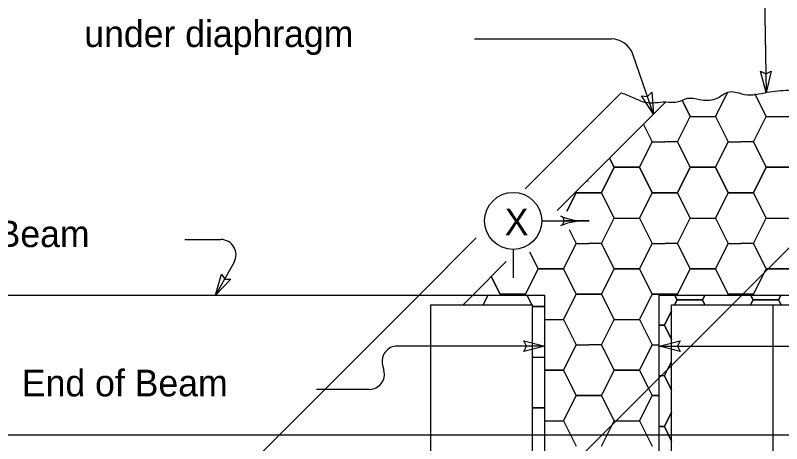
# Model space of a CAD drawing. Extents: x 1000 to 1036.3, y 1000 to 1022.
# Drawn here: x 1023.1 to 1028.14, y 1015.29 to 1018.1 of the extents above; entities that cross this region are included whole.
import ezdxf

# ---------------------------------------------------------------- set-up
doc = ezdxf.new("R2010")
doc.units = 0
for name, color, linetype in [('01-Slab', 7, 'Continuous'), ('03-Dimensions', 7, 'Continuous'), ('04-Hidden', 7, 'Continuous'), ('06-CenterLine', 7, 'Continuous'), ('40-Pattern Areas', 7, 'Continuous'), ('S_PL_Dimens_PR', 7, 'Continuous')]:
    doc.layers.add(name, color=color, linetype=linetype)

msp = doc.modelspace()

# ---------------------------------------------------------------- linework, layer by layer
at = {"layer": '01-Slab'}
for p, q in [((1026.4553, 1016.9618), (1027.086, 1017.5924)), ((1026.6657, 1016.8186), (1027.3797, 1017.5326)), ((1026.5633, 1016.7509), (1026.8758, 1016.7508)), ((1026.8758, 1016.7508), (1026.7108, 1016.7508)), ((1025.7508, 1016.2572), (1026.1328, 1016.6392)), ((1026.3758, 1016.5634), (1026.3758, 1016.3758)), ((1026.1085, 1016.2614), (1026.33, 1016.4829)), ((1022.5408, 1016.2617), (1026.5849, 1016.2617)), ((1025.7553, 1016.2617), (1025.7553, 1016.2617)), ((1026.5849, 1014.4283), (1026.5849, 1016.2617)), ((1027.3349, 1014.4283), (1027.3349, 1016.2617)), ((1027.3349, 1016.2617), (1031.4916, 1016.2617))]:
    msp.add_line(p, q, dxfattribs=at)
msp.add_circle((1026.3758, 1016.7509), 0.1875, dxfattribs=at)
for centre, radius, start, end in [((1026.6787, 1016.7515), 0.0321, 287.3721, 72.6197), ((1026.854, 1017.1977), 0.4474, 248.277, 272.8065), ((1026.854, 1016.304), 0.4474, 87.1934, 111.723)]:
    msp.add_arc(centre, radius, start, end, dxfattribs=at)
msp.add_spline([(1027.086, 1017.5924), (1027.1691, 1017.5599), (1027.2416, 1017.5309), (1027.3797, 1017.5326), (1027.4627, 1017.5345), (1027.5243, 1017.5563), (1027.6003, 1017.549), (1027.7054, 1017.5527), (1027.7997, 1017.5998), (1027.8975, 1017.5817), (1028.0461, 1017.5961), (1028.1873, 1017.6106), (1028.3214, 1017.6178), (1028.3794, 1017.6215), (1028.4628, 1017.6106), (1028.557, 1017.6541), (1028.6439, 1017.636), (1028.7237, 1017.6468), (1028.8433, 1017.6831), (1028.9809, 1017.665), (1029.1295, 1017.7048), (1029.26, 1017.694), (1029.4013, 1017.7338), (1029.5498, 1017.7193), (1029.6803, 1017.7374), (1029.9231, 1017.7664), (1029.9992, 1017.7846), (1030.1442, 1017.7664), (1030.2021, 1017.7991), (1030.3253, 1017.7954), (1030.4196, 1017.7954), (1030.4594, 1017.8208), (1030.5753, 1017.8244), (1030.6768, 1017.828), (1030.7529, 1017.8425), (1030.887, 1017.8462), (1030.9523, 1017.8679), (1031.0501, 1017.886), (1031.1697, 1017.8788), (1031.2893, 1017.8969), (1031.3798, 1017.8897), (1031.5723, 1017.8435)], degree=3, dxfattribs=at)
at = {"layer": '03-Dimensions'}
for p, q in [((1028.0287, 1018.2851), (1028.0385, 1017.5953)), ((1026.1223, 1017.9465), (1027.0214, 1017.9465)), ((1027.2996, 1017.4525), (1027.1631, 1017.8457)), ((1024.216, 1016.6284), (1024.4537, 1016.6284)), ((1024.541, 1016.4797), (1024.4193, 1016.2617)), ((1026.5849, 1015.9281), (1025.6141, 1015.9281)), ((1027.3349, 1015.9281), (1028.3761, 1015.9281)), ((1025.5174, 1015.8028), (1025.5263, 1015.7688)), ((1025.4295, 1015.6435), (1025.0818, 1015.6435))]:
    msp.add_line(p, q, dxfattribs=at)
for centre, radius, start, end in [((1027.0214, 1017.7965), 0.15, 19.148, 90), ((1024.4536, 1016.5284), 0.1, 330.8469, 90), ((1025.6141, 1015.8281), 0.1, 90, 194.667), ((1025.4295, 1015.7435), 0.1, 270, 14.6662)]:
    msp.add_arc(centre, radius, start, end, dxfattribs=at)
at = {"layer": '04-Hidden'}
for p, q in [((1024.8733, 1015.3798), (1025.7508, 1016.2572)), ((1026.0463, 1016.1992), (1026.1085, 1016.2614)), ((1025.8349, 1014.4908), (1025.8349, 1016.1992)), ((1025.8349, 1016.1992), (1026.5019, 1016.1992)), ((1026.5019, 1014.4908), (1026.5019, 1016.1992)), ((1027.4179, 1016.1992), (1029.5819, 1016.1992)), ((1027.4179, 1014.4908), (1027.4179, 1016.1992)), ((1028.0849, 1014.4908), (1028.0849, 1016.1992)), ((1026.5053, 1015.8546), (1026.5849, 1015.8546)), ((1027.3706, 1015.7322), (1027.3349, 1015.7322)), ((1023.9104, 1014.4168), (1024.8733, 1015.3798))]:
    msp.add_line(p, q, dxfattribs=at)
for points in [[(1026.2087, 1016.2615), (1026.1775, 1016.1992)], [(1026.1775, 1016.1992), (1026.2087, 1016.2615)], [(1026.4996, 1016.1992), (1026.4684, 1016.2616)], [(1026.4684, 1016.2616), (1026.4996, 1016.1992)], [(1027.4374, 1016.1992), (1027.4539, 1016.2322), (1027.4392, 1016.2616)], [(1027.6371, 1016.1992), (1027.6206, 1016.2322), (1027.4539, 1016.2322), (1027.4374, 1016.1992)], [(1027.4392, 1016.2616), (1027.4539, 1016.2322)], [(1027.4539, 1016.2322), (1027.6206, 1016.2322), (1027.6353, 1016.2614)], [(1027.6353, 1016.2614), (1027.6206, 1016.2322), (1027.6371, 1016.1992)], [(1027.9374, 1016.1992), (1027.9539, 1016.2322), (1027.9394, 1016.2613)], [(1028.1371, 1016.1992), (1028.1206, 1016.2322), (1027.9539, 1016.2322), (1027.9374, 1016.1992)], [(1027.9394, 1016.2613), (1027.9539, 1016.2322)], [(1027.9539, 1016.2322), (1028.1206, 1016.2322), (1028.1351, 1016.2611)], [(1028.1351, 1016.2611), (1028.1206, 1016.2322), (1028.1371, 1016.1992)], [(1026.5019, 1016.1813), (1026.5053, 1016.1879), (1026.5019, 1016.1946)], [(1026.5019, 1016.1946), (1026.5053, 1016.1879)], [(1026.5849, 1016.1879), (1026.5053, 1016.1879), (1026.5019, 1016.1813)], [(1026.5053, 1016.1879), (1026.5849, 1016.1879)], [(1027.3349, 1016.0655), (1027.3706, 1016.0655), (1027.4179, 1016.1602)], [(1027.4179, 1016.1602), (1027.3706, 1016.0655), (1027.4179, 1015.9708)], [(1027.4179, 1015.9708), (1027.3706, 1016.0655), (1027.3349, 1016.0655)], [(1026.5019, 1015.8613), (1026.5053, 1015.8546)], [(1026.5019, 1015.8479), (1026.5053, 1015.8546)], [(1026.5053, 1015.8546), (1026.5019, 1015.8479)], [(1027.3706, 1015.7322), (1027.4179, 1015.8268)], [(1027.4179, 1015.6375), (1027.3706, 1015.7322)], [(1027.3706, 1015.7322), (1027.4179, 1015.6375)], [(1026.5019, 1015.5146), (1026.5053, 1015.5213), (1026.5019, 1015.5279)], [(1026.5019, 1015.5279), (1026.5053, 1015.5213)], [(1026.5849, 1015.5213), (1026.5053, 1015.5213), (1026.5019, 1015.5146)], [(1026.5053, 1015.5213), (1026.5849, 1015.5213)], [(1027.3349, 1015.3988), (1027.3706, 1015.3988), (1027.4179, 1015.4935)], [(1027.4179, 1015.4935), (1027.3706, 1015.3988), (1027.4179, 1015.3042)], [(1027.4179, 1015.3042), (1027.3706, 1015.3988), (1027.3349, 1015.3988)]]:
    msp.add_lwpolyline(points, dxfattribs=at)
at = {"layer": '06-CenterLine'}
for p, q in [((1026.1992, 1014.5843), (1029.6905, 1018.0756)), ((1022.3639, 1015.345), (1026.9599, 1015.345)), ((1026.9599, 1015.345), (1031.7899, 1015.345))]:
    msp.add_line(p, q, dxfattribs=at)
at = {"layer": '40-Pattern Areas'}
for p, q in [((1027.2896, 1017.2697), (1027.3729, 1017.2697)), ((1027.4563, 1017.2697), (1027.3729, 1017.2697)), ((1027.7896, 1017.2697), (1027.8729, 1017.2697)), ((1027.9563, 1017.2697), (1027.8729, 1017.2697)), ((1026.7896, 1016.603), (1026.8729, 1016.603)), ((1026.9563, 1016.603), (1026.8729, 1016.603)), ((1027.2896, 1016.603), (1027.3729, 1016.603)), ((1027.4563, 1016.603), (1027.3729, 1016.603)), ((1027.7896, 1016.603), (1027.8729, 1016.603)), ((1027.9563, 1016.603), (1027.8729, 1016.603)), ((1026.7896, 1015.9363), (1026.8729, 1015.9363)), ((1026.9563, 1015.9363), (1026.8729, 1015.9363)), ((1027.2896, 1015.9363), (1027.3349, 1015.9363))]:
    msp.add_line(p, q, dxfattribs=at)
for points in [[(1027.5396, 1017.4363), (1027.7063, 1017.4363), (1027.7865, 1017.5969)], [(1027.9563, 1017.2697), (1028.0396, 1017.4363), (1027.9651, 1017.5853)], [(1027.9651, 1017.5853), (1028.0396, 1017.4363)], [(1028.0396, 1017.4363), (1028.2063, 1017.4363), (1028.2896, 1017.603), (1028.2832, 1017.616)], [(1027.4563, 1017.2697), (1027.5396, 1017.4363), (1027.4884, 1017.5387)], [(1027.4884, 1017.5387), (1027.5396, 1017.4363)], [(1027.7063, 1017.4363), (1027.7896, 1017.2697)], [(1027.232, 1017.3849), (1027.2896, 1017.2697)], [(1027.0396, 1017.103), (1027.2063, 1017.103), (1027.2896, 1017.2697)], [(1027.2896, 1017.2697), (1027.2063, 1017.103), (1027.2896, 1016.9363)], [(1027.3729, 1016.9363), (1027.4563, 1016.9363), (1027.5396, 1017.103), (1027.4563, 1017.2697)], [(1027.4563, 1017.2697), (1027.5396, 1017.103)], [(1027.5396, 1017.103), (1027.7063, 1017.103), (1027.7896, 1017.2697)], [(1027.7896, 1017.2697), (1027.7063, 1017.103), (1027.7896, 1016.9363)], [(1027.8729, 1016.9363), (1027.9563, 1016.9363), (1028.0396, 1017.103), (1027.9563, 1017.2697)], [(1027.9563, 1017.2697), (1028.0396, 1017.103)], [(1028.0396, 1017.103), (1028.2063, 1017.103), (1028.2896, 1017.2697)], [(1026.8729, 1016.9363), (1026.9563, 1016.9363), (1027.0396, 1017.103), (1027.0098, 1017.1627)], [(1027.0098, 1017.1627), (1027.0396, 1017.103)], [(1027.0396, 1016.7697), (1027.2063, 1016.7697), (1027.2896, 1016.9363), (1027.2063, 1017.103), (1027.0396, 1017.103), (1026.9563, 1016.9363), (1027.0396, 1016.7697)], [(1027.5396, 1016.7697), (1027.7063, 1016.7697), (1027.7896, 1016.9363), (1027.7063, 1017.103), (1027.5396, 1017.103), (1027.4563, 1016.9363), (1027.5396, 1016.7697)], [(1028.0396, 1016.7697), (1028.2063, 1016.7697), (1028.2896, 1016.9363), (1028.2063, 1017.103), (1028.0396, 1017.103), (1027.9563, 1016.9363), (1028.0396, 1016.7697)], [(1026.8654, 1017.013), (1026.8675, 1017.0089)], [(1026.7289, 1016.815), (1026.7896, 1016.9363), (1026.7875, 1016.9404)], [(1026.8729, 1016.9363), (1026.7896, 1016.9363), (1026.7289, 1016.815)], [(1026.7896, 1016.9363), (1026.8729, 1016.9363)], [(1026.9563, 1016.603), (1027.0396, 1016.7697), (1026.9563, 1016.9363), (1026.8729, 1016.9363)], [(1027.3729, 1016.9363), (1027.2896, 1016.9363), (1027.2063, 1016.7697), (1027.2896, 1016.603)], [(1027.2896, 1016.9363), (1027.3729, 1016.9363)], [(1027.4563, 1016.603), (1027.5396, 1016.7697), (1027.4563, 1016.9363), (1027.3729, 1016.9363)], [(1027.8729, 1016.9363), (1027.7896, 1016.9363), (1027.7063, 1016.7697), (1027.7896, 1016.603)], [(1027.7896, 1016.9363), (1027.8729, 1016.9363)], [(1027.9563, 1016.603), (1028.0396, 1016.7697), (1027.9563, 1016.9363), (1027.8729, 1016.9363)], [(1026.7439, 1016.6943), (1026.7896, 1016.603)], [(1026.5396, 1016.4363), (1026.7063, 1016.4363), (1026.7896, 1016.603)], [(1026.7896, 1016.603), (1026.7063, 1016.4363), (1026.7896, 1016.2697)], [(1026.8729, 1016.2697), (1026.9563, 1016.2697), (1027.0396, 1016.4363), (1026.9563, 1016.603)], [(1026.9563, 1016.603), (1027.0396, 1016.4363)], [(1027.0396, 1016.4363), (1027.2063, 1016.4363), (1027.2896, 1016.603)], [(1027.2896, 1016.603), (1027.2063, 1016.4363), (1027.2896, 1016.2697)], [(1027.3729, 1016.2697), (1027.4563, 1016.2697), (1027.5396, 1016.4363), (1027.4563, 1016.603)], [(1027.4563, 1016.603), (1027.5396, 1016.4363)], [(1027.5396, 1016.4363), (1027.7063, 1016.4363), (1027.7896, 1016.603)], [(1027.7896, 1016.603), (1027.7063, 1016.4363), (1027.7896, 1016.2697)], [(1027.8729, 1016.2697), (1027.9563, 1016.2697), (1028.0396, 1016.4363), (1027.9563, 1016.603)], [(1027.9563, 1016.603), (1028.0396, 1016.4363)], [(1028.0396, 1016.4363), (1028.2063, 1016.4363), (1028.2896, 1016.603)], [(1026.3729, 1016.2697), (1026.4563, 1016.2697), (1026.5396, 1016.4363), (1026.4846, 1016.5464)], [(1026.4846, 1016.5464), (1026.5396, 1016.4363)], [(1026.5849, 1016.103), (1026.7063, 1016.103), (1026.7896, 1016.2697), (1026.7063, 1016.4363), (1026.5396, 1016.4363), (1026.4563, 1016.2697), (1026.4603, 1016.2616)], [(1027.0396, 1016.103), (1027.2063, 1016.103), (1027.2896, 1016.2697), (1027.2063, 1016.4363), (1027.0396, 1016.4363), (1026.9563, 1016.2697), (1027.0396, 1016.103)], [(1027.7854, 1016.2613), (1027.7896, 1016.2697), (1027.7063, 1016.4363), (1027.5396, 1016.4363), (1027.4563, 1016.2697), (1027.4603, 1016.2616)], [(1028.2853, 1016.261), (1028.2896, 1016.2697), (1028.2063, 1016.4363), (1028.0396, 1016.4363), (1027.9563, 1016.2697), (1027.9605, 1016.2613)], [(1026.2855, 1016.2615), (1026.2896, 1016.2697), (1026.232, 1016.3849)], [(1026.232, 1016.3849), (1026.2896, 1016.2697)], [(1026.3729, 1016.2697), (1026.2896, 1016.2697), (1026.2855, 1016.2615)], [(1026.2896, 1016.2697), (1026.3729, 1016.2697)], [(1026.4603, 1016.2616), (1026.4563, 1016.2697), (1026.3729, 1016.2697)], [(1026.8729, 1016.2697), (1026.7896, 1016.2697), (1026.7063, 1016.103), (1026.7896, 1015.9363)], [(1026.7896, 1016.2697), (1026.8729, 1016.2697)], [(1026.9563, 1015.9363), (1027.0396, 1016.103), (1026.9563, 1016.2697), (1026.8729, 1016.2697)], [(1027.3729, 1016.2697), (1027.2896, 1016.2697), (1027.2063, 1016.103), (1027.2896, 1015.9363)], [(1027.2896, 1016.2697), (1027.3729, 1016.2697)], [(1027.4603, 1016.2616), (1027.4563, 1016.2697), (1027.3729, 1016.2697)], [(1027.8729, 1016.2697), (1027.7896, 1016.2697), (1027.7854, 1016.2613)], [(1027.7896, 1016.2697), (1027.8729, 1016.2697)], [(1027.9605, 1016.2613), (1027.9563, 1016.2697), (1027.8729, 1016.2697)], [(1026.5849, 1015.7697), (1026.7063, 1015.7697), (1026.7896, 1015.9363)], [(1026.7896, 1015.9363), (1026.7063, 1015.7697), (1026.7896, 1015.603)], [(1026.8729, 1015.603), (1026.9563, 1015.603), (1027.0396, 1015.7697), (1026.9563, 1015.9363)], [(1026.9563, 1015.9363), (1027.0396, 1015.7697)], [(1027.0396, 1015.7697), (1027.2063, 1015.7697), (1027.2896, 1015.9363)], [(1027.2896, 1015.9363), (1027.2063, 1015.7697), (1027.2896, 1015.603)], [(1026.5849, 1015.4363), (1026.7063, 1015.4363), (1026.7896, 1015.603), (1026.7063, 1015.7697), (1026.5849, 1015.7697)], [(1027.0396, 1015.4363), (1027.2063, 1015.4363), (1027.2896, 1015.603), (1027.2063, 1015.7697), (1027.0396, 1015.7697), (1026.9563, 1015.603), (1027.0396, 1015.4363)], [(1026.8729, 1015.603), (1026.7896, 1015.603), (1026.7063, 1015.4363), (1026.7896, 1015.2697)], [(1026.7896, 1015.603), (1026.8729, 1015.603)], [(1026.9563, 1015.2697), (1027.0396, 1015.4363), (1026.9563, 1015.603), (1026.8729, 1015.603)], [(1027.3349, 1015.603), (1027.2896, 1015.603), (1027.2063, 1015.4363), (1027.2896, 1015.2697)], [(1027.2896, 1015.603), (1027.3349, 1015.603)]]:
    msp.add_lwpolyline(points, dxfattribs=at)
at = {"layer": 'S_PL_Dimens_PR'}
for points in [[(1028.0385, 1017.5953), (1028.0015, 1017.7348), (1028.0368, 1017.7178), (1028.0715, 1017.7358)], [(1027.2996, 1017.4525), (1027.2206, 1017.5733), (1027.2594, 1017.5683), (1027.2867, 1017.5963)], [(1024.4193, 1016.2617), (1024.457, 1016.401), (1024.479, 1016.3686), (1024.5181, 1016.3669)], [(1026.5849, 1015.9281), (1026.4449, 1015.8931), (1026.4624, 1015.9281), (1026.4449, 1015.9631)], [(1027.3349, 1015.9281), (1027.4749, 1015.9631), (1027.4574, 1015.9281), (1027.4749, 1015.8931)]]:
    msp.add_lwpolyline(points, close=True, dxfattribs=at)

# ---------------------------------------------------------------- texts
at = {"layer": '03-Dimensions'}
for s, p in [('under diaphragm', (1023.5556, 1017.8933)), ('X', (1026.3202, 1016.6563)), ('Edge of Beam', (1022.1072, 1016.5785)), ('End of Beam', (1023.1453, 1015.5978))]:
    msp.add_text(s, height=0.175, dxfattribs=at).set_placement(p)

doc.saveas('drawing.dxf')
